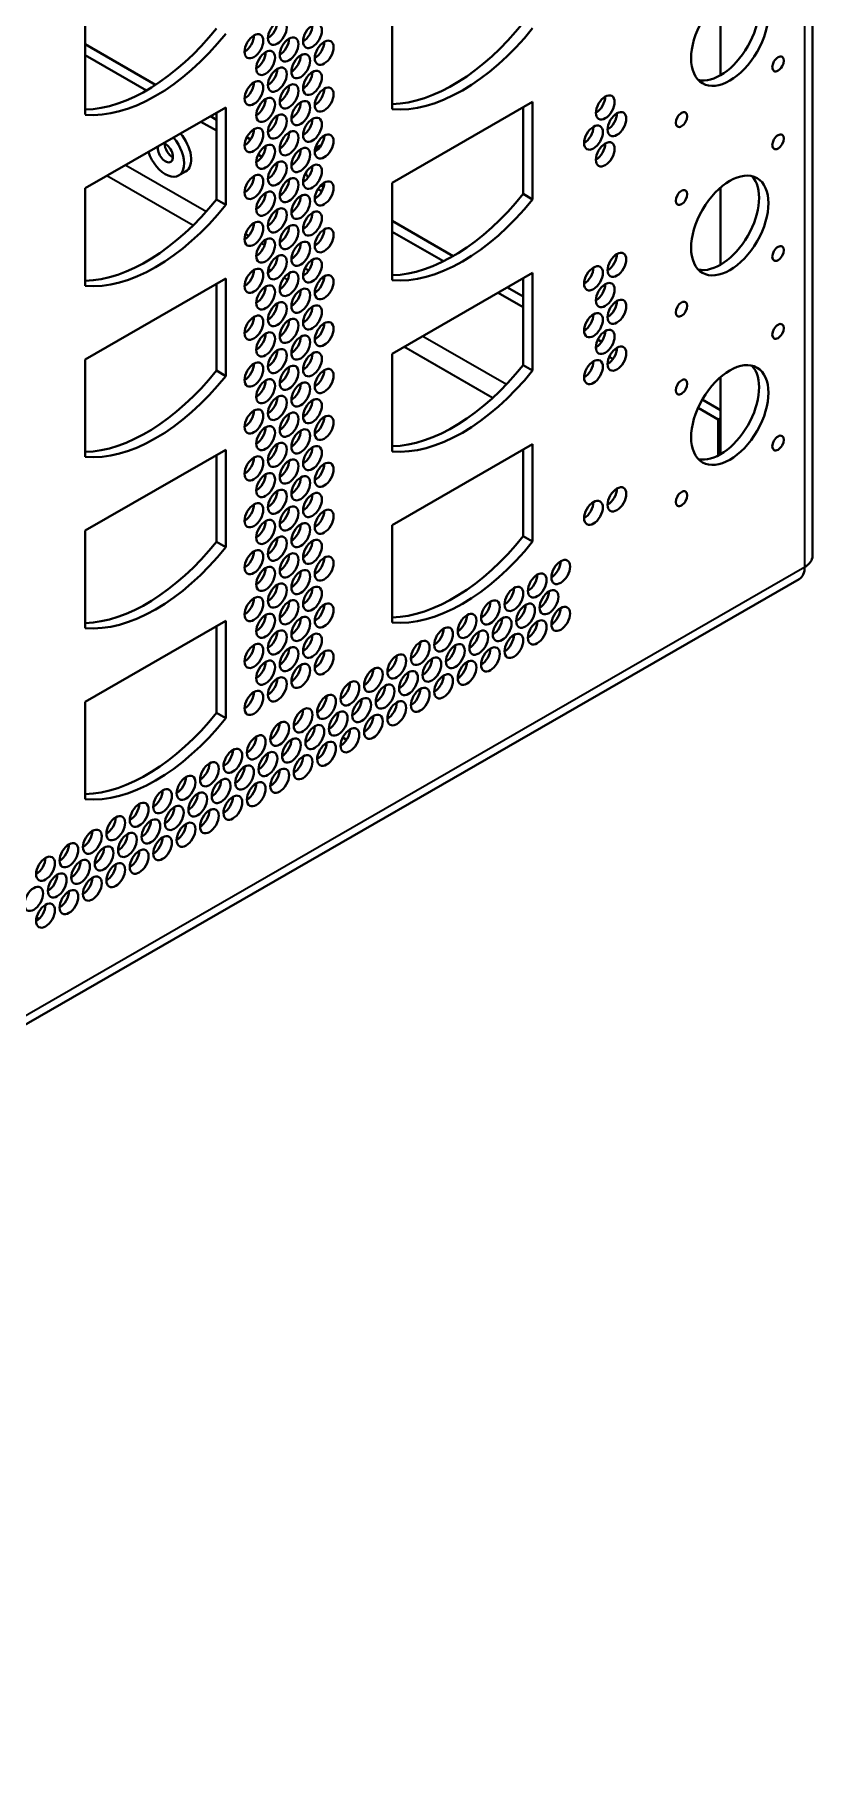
# Model space of a CAD drawing. Header units: millimetres. Extents: x 0 to 2378, y 0 to 1682.
# Drawn here: x 2150.6 to 2228.9, y 1153.1 to 1326.8 of the extents above; entities that cross this region are included whole.
import ezdxf

# ---------------------------------------------------------------- set-up
doc = ezdxf.new("R2010")
doc.units = ezdxf.units.MM
doc.header["$LTSCALE"] = 2
doc.layers.add('가시적인 것(ISO)', color=3, linetype='Continuous', lineweight=40)
doc.layers.add('가시적인 좁은 것(ISO)', color=3, linetype='Continuous', lineweight=35)

msp = doc.modelspace()

# ---------------------------------------------------------------- linework, layer by layer
at = {"layer": '가시적인 것(ISO)'}
for p, q in [((2228.93, 1274.272), (2228.93, 1389.819)), ((2186.618, 1319.253), (2186.618, 1329.063)), ((2219.664, 1330.436), (2219.664, 1322.663)), ((2155.741, 1318.695), (2155.741, 1328.505)), ((2162.817, 1321.701), (2155.741, 1325.775)), ((2161.906, 1321.14), (2155.741, 1324.69)), ((2155.741, 1311.282), (2169.884, 1319.426)), ((2168.941, 1318.175), (2168.326, 1318.529)), ((2168.941, 1310.158), (2168.941, 1318.883)), ((2169.884, 1319.426), (2169.884, 1309.616)), ((2186.618, 1311.84), (2200.761, 1319.984)), ((2199.818, 1310.716), (2199.818, 1319.441)), ((2200.761, 1319.984), (2200.761, 1310.173)), ((2168.941, 1317.089), (2167.383, 1317.986)), ((2172.376, 1316.196), (2171.988, 1316.42)), ((2173.874, 1315.333), (2173.714, 1315.426)), ((2173.514, 1314.455), (2173.135, 1314.674)), ((2175.04, 1313.576), (2174.833, 1313.696)), ((2176.676, 1313.72), (2176.502, 1313.82)), ((2165.84, 1312.969), (2165.133, 1312.562)), ((2177.793, 1311.991), (2177.67, 1312.062)), ((2179.721, 1311.431), (2179.443, 1311.591)), ((2186.618, 1302.03), (2186.618, 1311.84)), ((2155.741, 1301.472), (2155.741, 1311.282)), ((2169.884, 1309.616), (2168.941, 1310.158)), ((2179.54, 1310.985), (2179.148, 1311.211)), ((2200.761, 1310.173), (2199.818, 1310.716)), ((2219.664, 1311.36), (2219.664, 1303.587)), ((2192.757, 1304.46), (2186.618, 1307.995)), ((2191.781, 1303.936), (2186.618, 1306.909)), ((2186.618, 1294.617), (2200.761, 1302.761)), ((2200.761, 1302.761), (2200.761, 1292.95)), ((2155.741, 1294.059), (2169.884, 1302.203)), ((2168.941, 1292.935), (2168.941, 1301.66)), ((2169.884, 1302.203), (2169.884, 1292.393)), ((2199.818, 1300.394), (2198.234, 1301.306)), ((2199.818, 1293.493), (2199.818, 1302.218)), ((2199.818, 1299.308), (2197.291, 1300.763)), ((2207.71, 1295.849), (2207.326, 1296.07)), ((2178.604, 1294.633), (2178.579, 1294.647)), ((2186.618, 1284.807), (2186.618, 1294.617)), ((2208.848, 1294.108), (2208.474, 1294.323)), ((2209.223, 1294.977), (2209.037, 1295.084)), ((2155.741, 1284.249), (2155.741, 1294.059)), ((2169.884, 1292.393), (2168.941, 1292.935)), ((2200.761, 1292.95), (2199.818, 1293.493)), ((2219.664, 1292.284), (2219.664, 1284.511)), ((2219.428, 1288.015), (2217.408, 1289.179)), ((2219.664, 1288.965), (2217.833, 1290.019)), ((2219.428, 1288.015), (2219.664, 1288.151)), ((2219.428, 1284.383), (2219.428, 1288.015)), ((2186.618, 1277.394), (2200.761, 1285.538)), ((2200.761, 1285.538), (2200.761, 1275.727)), ((2155.741, 1276.836), (2169.884, 1284.98)), ((2168.941, 1275.712), (2168.941, 1284.437)), ((2169.884, 1284.98), (2169.884, 1275.17)), ((2199.818, 1276.27), (2199.818, 1284.995)), ((2155.741, 1267.026), (2155.741, 1276.836)), ((2186.618, 1267.584), (2186.618, 1277.394)), ((2169.884, 1275.17), (2168.941, 1275.712)), ((2200.761, 1275.727), (2199.818, 1276.27)), ((2227.594, 1271.961), (2021.119, 1153.06)), ((2155.741, 1259.613), (2169.884, 1267.757)), ((2168.941, 1258.489), (2168.941, 1267.214)), ((2169.884, 1267.757), (2169.884, 1257.947)), ((2155.741, 1249.803), (2155.741, 1259.613)), ((2169.884, 1257.947), (2168.941, 1258.489)), ((2182.03, 1255.776), (2181.644, 1255.999)), ((2151.085, 1237.764), (2150.837, 1237.906))]:
    msp.add_line(p, q, dxfattribs=at)
for centre, major_axis in [((2220.607, 1326.616), (2.745, 4.766)), ((2175.069, 1326.936), (0.665, 1.155)), ((2178.605, 1326.612), (0.665, 1.155)), ((2172.712, 1325.579), (0.665, 1.155)), ((2176.248, 1325.255), (0.665, 1.155)), ((2179.783, 1324.931), (0.665, 1.155)), ((2173.891, 1323.897), (0.665, 1.155)), ((2177.426, 1323.573), (0.665, 1.155)), ((2225.467, 1323.796), (0.409, 0.71)), ((2172.712, 1320.859), (0.665, 1.155)), ((2175.069, 1322.216), (0.665, 1.155)), ((2176.248, 1320.535), (0.665, 1.155)), ((2178.605, 1321.892), (0.665, 1.155)), ((2173.891, 1319.177), (0.665, 1.155)), ((2177.426, 1318.853), (0.665, 1.155)), ((2179.783, 1320.211), (0.665, 1.155)), ((2208.067, 1319.423), (0.665, 1.155)), ((2175.069, 1317.496), (0.665, 1.155)), ((2178.605, 1317.172), (0.665, 1.155)), ((2209.246, 1317.741), (0.665, 1.155)), ((2215.747, 1318.198), (0.409, 0.71)), ((2172.712, 1316.139), (0.665, 1.155)), ((2176.248, 1315.815), (0.665, 1.155)), ((2179.783, 1315.491), (0.665, 1.155)), ((2206.889, 1316.384), (0.665, 1.155)), ((2225.467, 1315.958), (0.409, 0.71)), ((2173.891, 1314.457), (0.665, 1.155)), ((2177.426, 1314.133), (0.665, 1.155)), ((2208.067, 1314.703), (0.665, 1.155)), ((2175.069, 1312.776), (0.665, 1.155)), ((2178.605, 1312.452), (0.665, 1.155)), ((2220.607, 1307.54), (2.745, 4.766)), ((2172.712, 1311.419), (0.665, 1.155)), ((2176.248, 1311.095), (0.665, 1.155)), ((2179.783, 1310.771), (0.665, 1.155)), ((2173.891, 1309.737), (0.665, 1.155)), ((2177.426, 1309.413), (0.665, 1.155)), ((2215.747, 1310.361), (0.409, 0.71)), ((2172.712, 1306.699), (0.665, 1.155)), ((2175.069, 1308.056), (0.665, 1.155)), ((2178.605, 1307.732), (0.665, 1.155)), ((2173.891, 1305.017), (0.665, 1.155)), ((2176.248, 1306.375), (0.665, 1.155)), ((2179.783, 1306.051), (0.665, 1.155)), ((2175.069, 1303.336), (0.665, 1.155)), ((2177.426, 1304.693), (0.665, 1.155)), ((2209.246, 1303.581), (0.665, 1.155)), ((2225.467, 1304.72), (0.409, 0.71)), ((2172.712, 1301.979), (0.665, 1.155)), ((2176.248, 1301.655), (0.665, 1.155)), ((2178.605, 1303.012), (0.665, 1.155)), ((2206.889, 1302.224), (0.665, 1.155)), ((2173.891, 1300.297), (0.665, 1.155)), ((2177.426, 1299.973), (0.665, 1.155)), ((2179.783, 1301.331), (0.665, 1.155)), ((2208.067, 1300.543), (0.665, 1.155)), ((2175.069, 1298.616), (0.665, 1.155)), ((2178.605, 1298.292), (0.665, 1.155)), ((2209.246, 1298.861), (0.665, 1.155)), ((2215.747, 1299.122), (0.409, 0.71)), ((2172.712, 1297.259), (0.665, 1.155)), ((2176.248, 1296.935), (0.665, 1.155)), ((2179.783, 1296.611), (0.665, 1.155)), ((2206.889, 1297.504), (0.665, 1.155)), ((2225.467, 1296.882), (0.409, 0.71)), ((2173.891, 1295.578), (0.665, 1.155)), ((2177.426, 1295.253), (0.665, 1.155)), ((2208.067, 1295.823), (0.665, 1.155)), ((2175.069, 1293.896), (0.665, 1.155)), ((2178.605, 1293.572), (0.665, 1.155)), ((2206.889, 1292.784), (0.665, 1.155)), ((2209.246, 1294.141), (0.665, 1.155)), ((2220.607, 1288.464), (2.745, 4.766)), ((2172.712, 1292.539), (0.665, 1.155)), ((2176.248, 1292.215), (0.665, 1.155)), ((2179.783, 1291.891), (0.665, 1.155)), ((2173.891, 1290.858), (0.665, 1.155)), ((2177.426, 1290.534), (0.665, 1.155)), ((2215.747, 1291.285), (0.409, 0.71)), ((2172.712, 1287.819), (0.665, 1.155)), ((2175.069, 1289.176), (0.665, 1.155)), ((2176.248, 1287.495), (0.665, 1.155)), ((2178.605, 1288.852), (0.665, 1.155)), ((2173.891, 1286.138), (0.665, 1.155)), ((2177.426, 1285.814), (0.665, 1.155)), ((2179.783, 1287.171), (0.665, 1.155)), ((2175.069, 1284.456), (0.665, 1.155)), ((2178.605, 1284.132), (0.665, 1.155)), ((2225.467, 1285.644), (0.409, 0.71)), ((2172.712, 1283.099), (0.665, 1.155)), ((2176.248, 1282.775), (0.665, 1.155)), ((2179.783, 1282.451), (0.665, 1.155)), ((2173.891, 1281.418), (0.665, 1.155)), ((2177.426, 1281.094), (0.665, 1.155)), ((2175.069, 1279.736), (0.665, 1.155)), ((2178.605, 1279.412), (0.665, 1.155)), ((2209.246, 1279.982), (0.665, 1.155)), ((2215.747, 1280.046), (0.409, 0.71)), ((2172.712, 1278.379), (0.665, 1.155)), ((2176.248, 1278.055), (0.665, 1.155)), ((2179.783, 1277.731), (0.665, 1.155)), ((2206.889, 1278.624), (0.665, 1.155)), ((2173.891, 1276.698), (0.665, 1.155)), ((2177.426, 1276.374), (0.665, 1.155)), ((2172.712, 1273.659), (0.665, 1.155)), ((2175.069, 1275.016), (0.665, 1.155)), ((2178.605, 1274.692), (0.665, 1.155)), ((2173.891, 1271.978), (0.665, 1.155)), ((2176.248, 1273.335), (0.665, 1.155)), ((2179.783, 1273.011), (0.665, 1.155)), ((2203.589, 1272.669), (0.665, 1.155)), ((2175.069, 1270.296), (0.665, 1.155)), ((2177.426, 1271.654), (0.665, 1.155)), ((2201.232, 1271.312), (0.665, 1.155)), ((2172.712, 1268.939), (0.665, 1.155)), ((2176.248, 1268.615), (0.665, 1.155)), ((2178.605, 1269.972), (0.665, 1.155)), ((2196.518, 1268.597), (0.665, 1.155)), ((2198.875, 1269.954), (0.665, 1.155)), ((2202.411, 1269.63), (0.665, 1.155)), ((2173.891, 1267.258), (0.665, 1.155)), ((2177.426, 1266.934), (0.665, 1.155)), ((2179.783, 1268.291), (0.665, 1.155)), ((2194.161, 1267.24), (0.665, 1.155)), ((2197.696, 1266.916), (0.665, 1.155)), ((2200.054, 1268.273), (0.665, 1.155)), ((2203.589, 1267.949), (0.665, 1.155)), ((2175.069, 1265.576), (0.665, 1.155)), ((2178.605, 1265.252), (0.665, 1.155)), ((2191.804, 1265.882), (0.665, 1.155)), ((2195.339, 1265.558), (0.665, 1.155)), ((2198.875, 1265.234), (0.665, 1.155)), ((2201.232, 1266.592), (0.665, 1.155)), ((2172.712, 1264.219), (0.665, 1.155)), ((2176.248, 1263.895), (0.665, 1.155)), ((2179.783, 1263.571), (0.665, 1.155)), ((2189.447, 1264.525), (0.665, 1.155)), ((2192.982, 1264.201), (0.665, 1.155)), ((2196.518, 1263.877), (0.665, 1.155)), ((2173.891, 1262.538), (0.665, 1.155)), ((2177.426, 1262.214), (0.665, 1.155)), ((2184.733, 1261.81), (0.665, 1.155)), ((2187.09, 1263.168), (0.665, 1.155)), ((2188.268, 1261.486), (0.665, 1.155)), ((2190.625, 1262.844), (0.665, 1.155)), ((2194.161, 1262.52), (0.665, 1.155)), ((2175.069, 1260.856), (0.665, 1.155)), ((2182.376, 1260.453), (0.665, 1.155)), ((2185.911, 1260.129), (0.665, 1.155)), ((2189.447, 1259.805), (0.665, 1.155)), ((2191.804, 1261.162), (0.665, 1.155)), ((2172.712, 1259.499), (0.665, 1.155)), ((2180.019, 1259.096), (0.665, 1.155)), ((2183.554, 1258.772), (0.665, 1.155)), ((2187.09, 1258.448), (0.665, 1.155)), ((2175.305, 1256.381), (0.665, 1.155)), ((2177.662, 1257.738), (0.665, 1.155)), ((2181.197, 1257.414), (0.665, 1.155)), ((2184.733, 1257.09), (0.665, 1.155)), ((2172.948, 1255.024), (0.665, 1.155)), ((2176.483, 1254.7), (0.665, 1.155)), ((2178.84, 1256.057), (0.665, 1.155)), ((2182.376, 1255.733), (0.665, 1.155)), ((2170.591, 1253.666), (0.665, 1.155)), ((2174.126, 1253.342), (0.665, 1.155)), ((2177.662, 1253.018), (0.665, 1.155)), ((2180.019, 1254.376), (0.665, 1.155)), ((2168.234, 1252.309), (0.665, 1.155)), ((2171.769, 1251.985), (0.665, 1.155)), ((2175.305, 1251.661), (0.665, 1.155)), ((2163.52, 1249.595), (0.665, 1.155)), ((2165.877, 1250.952), (0.665, 1.155)), ((2169.412, 1250.628), (0.665, 1.155)), ((2172.948, 1250.304), (0.665, 1.155)), ((2161.163, 1248.237), (0.665, 1.155)), ((2164.698, 1247.913), (0.665, 1.155)), ((2167.055, 1249.271), (0.665, 1.155)), ((2168.234, 1247.589), (0.665, 1.155)), ((2170.591, 1248.947), (0.665, 1.155)), ((2158.806, 1246.88), (0.665, 1.155)), ((2162.341, 1246.556), (0.665, 1.155)), ((2165.877, 1246.232), (0.665, 1.155)), ((2154.092, 1244.165), (0.665, 1.155)), ((2156.449, 1245.523), (0.665, 1.155)), ((2159.984, 1245.199), (0.665, 1.155)), ((2163.52, 1244.875), (0.665, 1.155)), ((2151.735, 1242.808), (0.665, 1.155)), ((2155.27, 1242.484), (0.665, 1.155)), ((2157.627, 1243.841), (0.665, 1.155)), ((2161.163, 1243.517), (0.665, 1.155)), ((2152.913, 1241.127), (0.665, 1.155)), ((2156.449, 1240.803), (0.665, 1.155)), ((2158.806, 1242.16), (0.665, 1.155)), ((2150.556, 1239.769), (0.665, 1.155)), ((2154.092, 1239.445), (0.665, 1.155)), ((2151.735, 1238.088), (0.665, 1.155))]:
    msp.add_ellipse(centre, major_axis=major_axis, ratio=0.5780931, dxfattribs=at)
for centre, major_axis, ratio, start_param, end_param in [((2219.664, 1327.159), (-2.745, -4.766), 0.5780931, 0.1719352, 2.9696575), ((2161.87, 1337.47), (-9.981, -17.332), 0.5780931, 0.3352763, 1.3070632), ((2174.126, 1327.479), (0.665, 1.155), 0.5780931, 3.9250646, 5.4997134), ((2177.662, 1327.155), (0.665, 1.155), 0.5780931, 3.9250646, 5.4997134), ((2192.747, 1338.028), (-9.981, -17.332), 0.5780931, 0.3352763, 1.3070632), ((2193.69, 1337.485), (-9.981, -17.332), 0.5780931, 0.2598657, 1.3070632), ((2162.813, 1336.927), (-9.981, -17.332), 0.5780931, 0.2598657, 1.3070632), ((2171.769, 1326.122), (0.665, 1.155), 0.5780931, 3.9250646, 5.4997134), ((2175.305, 1325.798), (0.665, 1.155), 0.5780931, 3.9250646, 5.4997134), ((2178.84, 1325.474), (0.665, 1.155), 0.5780931, 3.9250646, 5.4997134), ((2172.948, 1324.44), (0.665, 1.155), 0.5780931, 3.9250646, 5.4997134), ((2176.483, 1324.116), (0.665, 1.155), 0.5780931, 3.9250646, 5.4997134), ((2171.769, 1321.402), (0.665, 1.155), 0.5780931, 3.9250646, 5.4997134), ((2174.126, 1322.759), (0.665, 1.155), 0.5780931, 3.9250646, 5.4997134), ((2177.662, 1322.435), (0.665, 1.155), 0.5780931, 3.9250646, 5.4997134), ((2172.948, 1319.72), (0.665, 1.155), 0.5780931, 3.9250646, 5.4997134), ((2175.305, 1321.078), (0.665, 1.155), 0.5780931, 3.9250646, 5.4997134), ((2178.84, 1320.754), (0.665, 1.155), 0.5780931, 3.9250646, 5.4997134), ((2207.125, 1319.966), (0.665, 1.155), 0.5780931, 3.9250646, 5.4997134), ((2174.126, 1318.039), (0.665, 1.155), 0.5780931, 3.9250646, 5.4997134), ((2176.483, 1319.396), (0.665, 1.155), 0.5780931, 3.9250646, 5.4997134), ((2208.303, 1318.284), (0.665, 1.155), 0.5780931, 3.9250646, 5.4997134), ((2164.51, 1315.28), (1.331, -2.311), 0.5780931, 0, 1.919445), ((2171.769, 1316.682), (0.665, 1.155), 0.5780931, 3.9250646, 5.4997134), ((2175.305, 1316.358), (0.665, 1.155), 0.5780931, 3.9250646, 5.4997134), ((2177.662, 1317.715), (0.665, 1.155), 0.5780931, 3.9250646, 5.4997134), ((2205.946, 1316.927), (0.665, 1.155), 0.5780931, 3.9250646, 5.4997134), ((2163.803, 1314.873), (1.331, -2.311), 0.5780931, 4.3637403, 8.2026303), ((2163.803, 1314.873), (0.539, -0.936), 0.5780931, 3.709542, 8.8568286), ((2164.51, 1315.28), (0.539, -0.936), 0.5780931, 3.8532147, 5.5715633), ((2172.948, 1315), (0.665, 1.155), 0.5780931, 3.9250646, 5.4997134), ((2176.483, 1314.676), (0.665, 1.155), 0.5780931, 3.9250646, 5.4997134), ((2178.84, 1316.034), (0.665, 1.155), 0.5780931, 3.9250646, 5.4997134), ((2179.312, 1313.936), (-0.981, -1.704), 0.5780931, 3.7878165, 4.2534868), ((2207.125, 1315.246), (0.665, 1.155), 0.5780931, 3.9250646, 5.4997134), ((2174.126, 1313.319), (0.665, 1.155), 0.5780931, 3.9250646, 5.4997134), ((2177.662, 1312.995), (0.665, 1.155), 0.5780931, 3.9250646, 5.4997134), ((2171.769, 1311.962), (0.665, 1.155), 0.5780931, 3.9250646, 5.4997134), ((2175.305, 1311.638), (0.665, 1.155), 0.5780931, 3.9250646, 5.4997134), ((2179.312, 1313.936), (-0.981, -1.704), 0.5780931, 5.6820191, 6.0987166), ((2178.84, 1311.314), (0.665, 1.155), 0.5780931, 3.9250646, 5.4997134), ((2219.664, 1308.083), (-2.745, -4.766), 0.5780931, 0.1719352, 2.9696575), ((2161.87, 1320.247), (-9.981, -17.332), 0.5780931, 0.3352763, 1.3070632), ((2172.948, 1310.28), (0.665, 1.155), 0.5780931, 3.9250646, 5.4997134), ((2176.483, 1309.956), (0.665, 1.155), 0.5780931, 3.9250646, 5.4997134), ((2192.747, 1320.805), (-9.981, -17.332), 0.5780931, 0.3352763, 1.3070632), ((2193.69, 1320.262), (-9.981, -17.332), 0.5780931, 0.2598657, 1.3070632), ((2162.813, 1319.704), (-9.981, -17.332), 0.5780931, 0.2598657, 1.3070632), ((2174.126, 1308.599), (0.665, 1.155), 0.5780931, 3.9250646, 5.4997134), ((2177.662, 1308.275), (0.665, 1.155), 0.5780931, 3.9250646, 5.4997134), ((2171.769, 1307.242), (0.665, 1.155), 0.5780931, 3.9250646, 5.4997134), ((2175.305, 1306.918), (0.665, 1.155), 0.5780931, 3.9250646, 5.4997134), ((2178.84, 1306.594), (0.665, 1.155), 0.5780931, 3.9250646, 5.4997134), ((2172.948, 1305.56), (0.665, 1.155), 0.5780931, 3.9250646, 5.4997134), ((2176.483, 1305.236), (0.665, 1.155), 0.5780931, 3.9250646, 5.4997134), ((2208.303, 1304.124), (0.665, 1.155), 0.5780931, 3.9250646, 5.4997134), ((2171.769, 1302.522), (0.665, 1.155), 0.5780931, 3.9250646, 5.4997134), ((2174.126, 1303.879), (0.665, 1.155), 0.5780931, 3.9250646, 5.4997134), ((2177.662, 1303.555), (0.665, 1.155), 0.5780931, 3.9250646, 5.4997134), ((2205.946, 1302.767), (0.665, 1.155), 0.5780931, 3.9250646, 5.4997134), ((2172.948, 1300.84), (0.665, 1.155), 0.5780931, 3.9250646, 5.4997134), ((2175.305, 1302.198), (0.665, 1.155), 0.5780931, 3.9250646, 5.4997134), ((2176.483, 1300.516), (0.665, 1.155), 0.5780931, 3.9250646, 5.4997134), ((2178.84, 1301.874), (0.665, 1.155), 0.5780931, 3.9250646, 5.4997134), ((2207.125, 1301.086), (0.665, 1.155), 0.5780931, 3.9250646, 5.4997134), ((2174.126, 1299.159), (0.665, 1.155), 0.5780931, 3.9250646, 5.4997134), ((2177.662, 1298.835), (0.665, 1.155), 0.5780931, 3.9250646, 5.4997134), ((2208.303, 1299.404), (0.665, 1.155), 0.5780931, 3.9250646, 5.4997134), ((2171.769, 1297.802), (0.665, 1.155), 0.5780931, 3.9250646, 5.4997134), ((2175.305, 1297.478), (0.665, 1.155), 0.5780931, 3.9250646, 5.4997134), ((2178.84, 1297.154), (0.665, 1.155), 0.5780931, 3.9250646, 5.4997134), ((2205.946, 1298.047), (0.665, 1.155), 0.5780931, 3.9250646, 5.4997134), ((2172.948, 1296.12), (0.665, 1.155), 0.5780931, 3.9250646, 5.4997134), ((2176.483, 1295.796), (0.665, 1.155), 0.5780931, 3.9250646, 5.4997134), ((2207.125, 1296.366), (0.665, 1.155), 0.5780931, 3.9250646, 5.4997134), ((2174.126, 1294.439), (0.665, 1.155), 0.5780931, 3.9250646, 5.4997134), ((2177.662, 1294.115), (0.665, 1.155), 0.5780931, 3.9250646, 5.4997134), ((2208.303, 1294.684), (0.665, 1.155), 0.5780931, 3.9250646, 5.4997134), ((2161.87, 1303.024), (-9.981, -17.332), 0.5780931, 0.3352763, 1.3070632), ((2162.813, 1302.481), (-9.981, -17.332), 0.5780931, 0.2598657, 1.3070632), ((2171.769, 1293.082), (0.665, 1.155), 0.5780931, 3.9250646, 5.4997134), ((2175.305, 1292.758), (0.665, 1.155), 0.5780931, 3.9250646, 5.4997134), ((2178.84, 1292.434), (0.665, 1.155), 0.5780931, 3.9250646, 5.4997134), ((2192.747, 1303.582), (-9.981, -17.332), 0.5780931, 0.3352763, 1.3070632), ((2193.69, 1303.039), (-9.981, -17.332), 0.5780931, 0.2598657, 1.3070632), ((2205.946, 1293.327), (0.665, 1.155), 0.5780931, 3.9250646, 5.4997134), ((2219.664, 1289.007), (-2.745, -4.766), 0.5780931, 0.1719352, 2.9696575), ((2172.948, 1291.4), (0.665, 1.155), 0.5780931, 3.9250646, 5.4997134), ((2176.483, 1291.076), (0.665, 1.155), 0.5780931, 3.9250646, 5.4997134), ((2171.769, 1288.362), (0.665, 1.155), 0.5780931, 3.9250646, 5.4997134), ((2174.126, 1289.719), (0.665, 1.155), 0.5780931, 3.9250646, 5.4997134), ((2177.662, 1289.395), (0.665, 1.155), 0.5780931, 3.9250646, 5.4997134), ((2172.948, 1286.68), (0.665, 1.155), 0.5780931, 3.9250646, 5.4997134), ((2175.305, 1288.038), (0.665, 1.155), 0.5780931, 3.9250646, 5.4997134), ((2178.84, 1287.714), (0.665, 1.155), 0.5780931, 3.9250646, 5.4997134), ((2174.126, 1284.999), (0.665, 1.155), 0.5780931, 3.9250646, 5.4997134), ((2176.483, 1286.356), (0.665, 1.155), 0.5780931, 3.9250646, 5.4997134), ((2171.769, 1283.642), (0.665, 1.155), 0.5780931, 3.9250646, 5.4997134), ((2175.305, 1283.318), (0.665, 1.155), 0.5780931, 3.9250646, 5.4997134), ((2177.662, 1284.675), (0.665, 1.155), 0.5780931, 3.9250646, 5.4997134), ((2172.948, 1281.961), (0.665, 1.155), 0.5780931, 3.9250646, 5.4997134), ((2176.483, 1281.637), (0.665, 1.155), 0.5780931, 3.9250646, 5.4997134), ((2178.84, 1282.994), (0.665, 1.155), 0.5780931, 3.9250646, 5.4997134), ((2174.126, 1280.279), (0.665, 1.155), 0.5780931, 3.9250646, 5.4997134), ((2177.662, 1279.955), (0.665, 1.155), 0.5780931, 3.9250646, 5.4997134), ((2208.303, 1280.524), (0.665, 1.155), 0.5780931, 3.9250646, 5.4997134), ((2171.769, 1278.922), (0.665, 1.155), 0.5780931, 3.9250646, 5.4997134), ((2175.305, 1278.598), (0.665, 1.155), 0.5780931, 3.9250646, 5.4997134), ((2178.84, 1278.274), (0.665, 1.155), 0.5780931, 3.9250646, 5.4997134), ((2205.946, 1279.167), (0.665, 1.155), 0.5780931, 3.9250646, 5.4997134), ((2172.948, 1277.241), (0.665, 1.155), 0.5780931, 3.9250646, 5.4997134), ((2176.483, 1276.917), (0.665, 1.155), 0.5780931, 3.9250646, 5.4997134), ((2161.87, 1285.801), (-9.981, -17.332), 0.5780931, 0.3352763, 1.3070632), ((2162.813, 1285.258), (-9.981, -17.332), 0.5780931, 0.2598657, 1.3070632), ((2174.126, 1275.559), (0.665, 1.155), 0.5780931, 3.9250646, 5.4997134), ((2177.662, 1275.235), (0.665, 1.155), 0.5780931, 3.9250646, 5.4997134), ((2192.747, 1286.359), (-9.981, -17.332), 0.5780931, 0.3352763, 1.3070632), ((2193.69, 1285.816), (-9.981, -17.332), 0.5780931, 0.2598657, 1.3070632), ((2171.769, 1274.202), (0.665, 1.155), 0.5780931, 3.9250646, 5.4997134), ((2175.305, 1273.878), (0.665, 1.155), 0.5780931, 3.9250646, 5.4997134), ((2178.84, 1273.554), (0.665, 1.155), 0.5780931, 3.9250646, 5.4997134), ((2202.646, 1273.212), (0.665, 1.155), 0.5780931, 3.9250646, 5.4997134), ((2226.264, 1274.272), (2.667, 0), 0.5758617, 5.4977871, 6.2831853), ((2172.948, 1272.521), (0.665, 1.155), 0.5780931, 3.9250646, 5.4997134), ((2176.483, 1272.197), (0.665, 1.155), 0.5780931, 3.9250646, 5.4997134), ((2200.289, 1271.855), (0.665, 1.155), 0.5780931, 3.9250646, 5.4997134), ((2226.264, 1274.272), (1.331, -2.311), 0.5780931, 0, 0.7873319), ((2171.769, 1269.482), (0.665, 1.155), 0.5780931, 3.9250646, 5.4997134), ((2174.126, 1270.839), (0.665, 1.155), 0.5780931, 3.9250646, 5.4997134), ((2177.662, 1270.515), (0.665, 1.155), 0.5780931, 3.9250646, 5.4997134), ((2197.932, 1270.497), (0.665, 1.155), 0.5780931, 3.9250646, 5.4997134), ((2201.468, 1270.173), (0.665, 1.155), 0.5780931, 3.9250646, 5.4997134), ((2172.948, 1267.801), (0.665, 1.155), 0.5780931, 3.9250646, 5.4997134), ((2175.305, 1269.158), (0.665, 1.155), 0.5780931, 3.9250646, 5.4997134), ((2176.483, 1267.477), (0.665, 1.155), 0.5780931, 3.9250646, 5.4997134), ((2178.84, 1268.834), (0.665, 1.155), 0.5780931, 3.9250646, 5.4997134), ((2193.218, 1267.783), (0.665, 1.155), 0.5780931, 3.9250646, 5.4997134), ((2195.575, 1269.14), (0.665, 1.155), 0.5780931, 3.9250646, 5.4997134), ((2199.111, 1268.816), (0.665, 1.155), 0.5780931, 3.9250646, 5.4997134), ((2202.646, 1268.492), (0.665, 1.155), 0.5780931, 3.9250646, 5.4997134), ((2174.126, 1266.119), (0.665, 1.155), 0.5780931, 3.9250646, 5.4997134), ((2177.662, 1265.795), (0.665, 1.155), 0.5780931, 3.9250646, 5.4997134), ((2190.861, 1266.425), (0.665, 1.155), 0.5780931, 3.9250646, 5.4997134), ((2194.397, 1266.101), (0.665, 1.155), 0.5780931, 3.9250646, 5.4997134), ((2196.754, 1267.459), (0.665, 1.155), 0.5780931, 3.9250646, 5.4997134), ((2197.932, 1265.777), (0.665, 1.155), 0.5780931, 3.9250646, 5.4997134), ((2200.289, 1267.135), (0.665, 1.155), 0.5780931, 3.9250646, 5.4997134), ((2203.825, 1269.189), (-0.981, -1.704), 0.5780931, 6.0804309, 6.2429693), ((2171.769, 1264.762), (0.665, 1.155), 0.5780931, 3.9250646, 5.4997134), ((2175.305, 1264.438), (0.665, 1.155), 0.5780931, 3.9250646, 5.4997134), ((2178.84, 1264.114), (0.665, 1.155), 0.5780931, 3.9250646, 5.4997134), ((2188.504, 1265.068), (0.665, 1.155), 0.5780931, 3.9250646, 5.4997134), ((2192.04, 1264.744), (0.665, 1.155), 0.5780931, 3.9250646, 5.4997134), ((2195.575, 1264.42), (0.665, 1.155), 0.5780931, 3.9250646, 5.4997134), ((2172.948, 1263.081), (0.665, 1.155), 0.5780931, 3.9250646, 5.4997134), ((2176.483, 1262.757), (0.665, 1.155), 0.5780931, 3.9250646, 5.4997134), ((2183.79, 1262.353), (0.665, 1.155), 0.5780931, 3.9250646, 5.4997134), ((2186.147, 1263.711), (0.665, 1.155), 0.5780931, 3.9250646, 5.4997134), ((2189.683, 1263.387), (0.665, 1.155), 0.5780931, 3.9250646, 5.4997134), ((2193.218, 1263.063), (0.665, 1.155), 0.5780931, 3.9250646, 5.4997134), ((2174.126, 1261.399), (0.665, 1.155), 0.5780931, 3.9250646, 5.4997134), ((2181.433, 1260.996), (0.665, 1.155), 0.5780931, 3.9250646, 5.4997134), ((2184.969, 1260.672), (0.665, 1.155), 0.5780931, 3.9250646, 5.4997134), ((2187.326, 1262.029), (0.665, 1.155), 0.5780931, 3.9250646, 5.4997134), ((2190.861, 1261.705), (0.665, 1.155), 0.5780931, 3.9250646, 5.4997134), ((2171.769, 1260.042), (0.665, 1.155), 0.5780931, 3.9250646, 5.4997134), ((2179.076, 1259.639), (0.665, 1.155), 0.5780931, 3.9250646, 5.4997134), ((2182.612, 1259.315), (0.665, 1.155), 0.5780931, 3.9250646, 5.4997134), ((2186.147, 1258.991), (0.665, 1.155), 0.5780931, 3.9250646, 5.4997134), ((2188.504, 1260.348), (0.665, 1.155), 0.5780931, 3.9250646, 5.4997134), ((2161.87, 1268.578), (-9.981, -17.332), 0.5780931, 0.3352763, 1.3070632), ((2162.813, 1268.035), (-9.981, -17.332), 0.5780931, 0.2598657, 1.3070632), ((2176.719, 1258.281), (0.665, 1.155), 0.5780931, 3.9250646, 5.4997134), ((2180.255, 1257.957), (0.665, 1.155), 0.5780931, 3.9250646, 5.4997134), ((2183.79, 1257.633), (0.665, 1.155), 0.5780931, 3.9250646, 5.4997134), ((2172.005, 1255.567), (0.665, 1.155), 0.5780931, 3.9250646, 5.4997134), ((2174.362, 1256.924), (0.665, 1.155), 0.5780931, 3.9250646, 5.4997134), ((2177.898, 1256.6), (0.665, 1.155), 0.5780931, 3.9250646, 5.4997134), ((2181.433, 1256.276), (0.665, 1.155), 0.5780931, 3.9250646, 5.4997134), ((2169.648, 1254.209), (0.665, 1.155), 0.5780931, 3.9250646, 5.4997134), ((2173.183, 1253.885), (0.665, 1.155), 0.5780931, 3.9250646, 5.4997134), ((2175.54, 1255.243), (0.665, 1.155), 0.5780931, 3.9250646, 5.4997134), ((2179.076, 1254.919), (0.665, 1.155), 0.5780931, 3.9250646, 5.4997134), ((2167.291, 1252.852), (0.665, 1.155), 0.5780931, 3.9250646, 5.4997134), ((2170.826, 1252.528), (0.665, 1.155), 0.5780931, 3.9250646, 5.4997134), ((2174.362, 1252.204), (0.665, 1.155), 0.5780931, 3.9250646, 5.4997134), ((2176.719, 1253.561), (0.665, 1.155), 0.5780931, 3.9250646, 5.4997134), ((2162.577, 1250.137), (0.665, 1.155), 0.5780931, 3.9250646, 5.4997134), ((2164.934, 1251.495), (0.665, 1.155), 0.5780931, 3.9250646, 5.4997134), ((2168.469, 1251.171), (0.665, 1.155), 0.5780931, 3.9250646, 5.4997134), ((2172.005, 1250.847), (0.665, 1.155), 0.5780931, 3.9250646, 5.4997134), ((2160.22, 1248.78), (0.665, 1.155), 0.5780931, 3.9250646, 5.4997134), ((2163.755, 1248.456), (0.665, 1.155), 0.5780931, 3.9250646, 5.4997134), ((2166.112, 1249.813), (0.665, 1.155), 0.5780931, 3.9250646, 5.4997134), ((2169.648, 1249.489), (0.665, 1.155), 0.5780931, 3.9250646, 5.4997134), ((2157.863, 1247.423), (0.665, 1.155), 0.5780931, 3.9250646, 5.4997134), ((2161.398, 1247.099), (0.665, 1.155), 0.5780931, 3.9250646, 5.4997134), ((2164.934, 1246.775), (0.665, 1.155), 0.5780931, 3.9250646, 5.4997134), ((2167.291, 1248.132), (0.665, 1.155), 0.5780931, 3.9250646, 5.4997134), ((2155.506, 1246.066), (0.665, 1.155), 0.5780931, 3.9250646, 5.4997134), ((2159.041, 1245.742), (0.665, 1.155), 0.5780931, 3.9250646, 5.4997134), ((2162.577, 1245.417), (0.665, 1.155), 0.5780931, 3.9250646, 5.4997134), ((2150.792, 1243.351), (0.665, 1.155), 0.5780931, 3.9250646, 5.4997134), ((2153.149, 1244.708), (0.665, 1.155), 0.5780931, 3.9250646, 5.4997134), ((2156.684, 1244.384), (0.665, 1.155), 0.5780931, 3.9250646, 5.4997134), ((2160.22, 1244.06), (0.665, 1.155), 0.5780931, 3.9250646, 5.4997134), ((2151.97, 1241.67), (0.665, 1.155), 0.5780931, 3.9250646, 5.4997134), ((2154.327, 1243.027), (0.665, 1.155), 0.5780931, 3.9250646, 5.4997134), ((2157.863, 1242.703), (0.665, 1.155), 0.5780931, 3.9250646, 5.4997134), ((2153.149, 1239.988), (0.665, 1.155), 0.5780931, 3.9250646, 5.4997134), ((2155.506, 1241.346), (0.665, 1.155), 0.5780931, 3.9250646, 5.4997134), ((2150.792, 1238.631), (0.665, 1.155), 0.5780931, 3.9250646, 5.4997134)]:
    msp.add_ellipse(centre, major_axis=major_axis, ratio=ratio, start_param=start_param, end_param=end_param, dxfattribs=at)
at = {"layer": '가시적인 좁은 것(ISO)'}
for p, q in [((2228.149, 1273.186), (2228.149, 1388.733)), ((2159.811, 1313.626), (2167.922, 1308.955)), ((2166.586, 1307.548), (2157.922, 1312.538)), ((2171.863, 1306.685), (2172.183, 1306.501)), ((2173.475, 1305.757), (2173.796, 1305.572)), ((2174.436, 1303.028), (2174.177, 1303.177)), ((2177.852, 1303.236), (2178.233, 1303.017)), ((2176.1, 1302.07), (2175.738, 1302.278)), ((2179.554, 1302.256), (2179.756, 1302.14)), ((2189.719, 1296.403), (2198.128, 1291.56)), ((2196.732, 1290.188), (2187.83, 1295.315)), ((2021.674, 1154.285), (2228.149, 1273.186))]:
    msp.add_line(p, q, dxfattribs=at)

doc.saveas('drawing.dxf')
